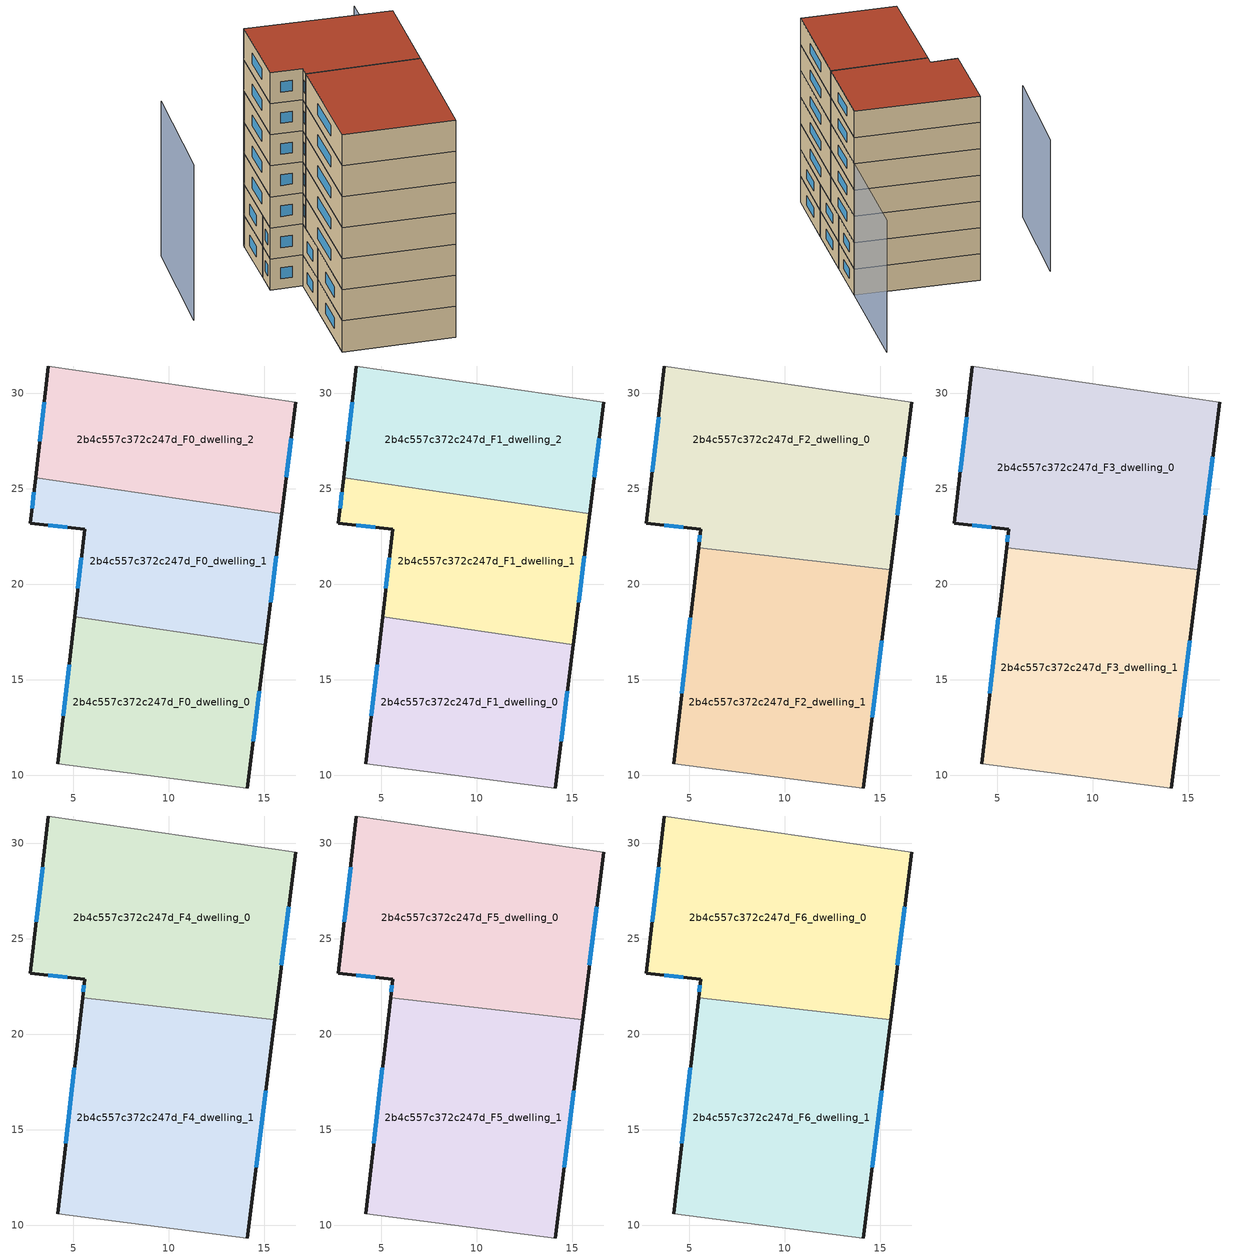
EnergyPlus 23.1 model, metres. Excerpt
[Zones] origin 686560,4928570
2b4c557c372c247d_F0_dwelling_0
 floor ground (EU_floor_Construction): 15.04,16.83 14.1,9.34 4.18,10.62 5.06,18.29 z0
 wall outside (EU_wall_Construction): 5.06,18.29 4.18,10.62 / 14.1,9.34 15.04,16.83 z0:3
 wall adiabatic (EU_wall_Construction): 4.18,10.62 14.1,9.34 z0:3
 wall to 2b4c557c372c247d_F0_dwelling_1 (EU_wall_Construction): 15.04,16.83 5.06,18.29 z0:3
 window (EU_Window_Construction): 4.78,15.8 4.47,13.11 / 14.41,11.78 14.74,14.39 z0.98:2.02
2b4c557c372c247d_F0_dwelling_1
 floor ground (EU_floor_Construction): 15.9,23.7 15.04,16.83 5.06,18.29 5.59,22.89 2.75,23.21 3.02,25.59 z0
 wall outside (EU_wall_Construction): 15.04,16.83 15.9,23.7 / 3.02,25.59 2.75,23.21 5.59,22.89 5.06,18.29 z0:3
 wall to 2b4c557c372c247d_F0_dwelling_2 (EU_wall_Construction): 15.9,23.7 3.02,25.59 z0:3
 window (EU_Window_Construction): 15.32,19.06 15.62,21.47 / 5.42,21.39 5.24,19.79 / 3.68,23.1 4.67,22.99 / 2.94,24.81 2.84,23.98 z0.98:2.02
2b4c557c372c247d_F0_dwelling_2
 floor ground (EU_floor_Construction): 16.63,29.54 15.9,23.7 3.02,25.59 3.69,31.43 z0
 wall outside (EU_wall_Construction): 3.69,31.43 3.02,25.59 / 15.9,23.7 16.63,29.54 z0:3
 wall adiabatic (EU_wall_Construction): 16.63,29.54 3.69,31.43 z0:3
 window (EU_Window_Construction): 3.47,29.53 3.24,27.49 / 16.14,25.6 16.39,27.64 z0.98:2.02
2b4c557c372c247d_F1_dwelling_0
 floor to 2b4c557c372c247d_F0_dwelling_0 (EU_floor_Construction): 15.04,16.83 14.1,9.34 4.18,10.62 5.06,18.29 z3
 wall outside (EU_wall_Construction): 5.06,18.29 4.18,10.62 / 14.1,9.34 15.04,16.83 z3:6
 wall adiabatic (EU_wall_Construction): 4.18,10.62 14.1,9.34 z3:6
 wall to 2b4c557c372c247d_F1_dwelling_1 (EU_wall_Construction): 15.04,16.83 5.06,18.29 z3:6
 window (EU_Window_Construction): 4.78,15.8 4.47,13.11 / 14.41,11.78 14.74,14.39 z3.98:5.02
2b4c557c372c247d_F1_dwelling_1
 floor to 2b4c557c372c247d_F0_dwelling_1 (EU_floor_Construction): 15.9,23.7 15.04,16.83 5.06,18.29 5.59,22.89 2.75,23.21 3.02,25.59 z3
 wall outside (EU_wall_Construction): 15.04,16.83 15.9,23.7 / 3.02,25.59 2.75,23.21 5.59,22.89 5.06,18.29 z3:6
 wall to 2b4c557c372c247d_F1_dwelling_2 (EU_wall_Construction): 15.9,23.7 3.02,25.59 z3:6
 window (EU_Window_Construction): 15.32,19.06 15.62,21.47 / 5.42,21.39 5.24,19.79 / 3.68,23.1 4.67,22.99 / 2.94,24.81 2.84,23.98 z3.98:5.02
2b4c557c372c247d_F1_dwelling_2
 floor to 2b4c557c372c247d_F0_dwelling_2 (EU_floor_Construction): 16.63,29.54 15.9,23.7 3.02,25.59 3.69,31.43 z3
 wall outside (EU_wall_Construction): 3.69,31.43 3.02,25.59 / 15.9,23.7 16.63,29.54 z3:6
 wall adiabatic (EU_wall_Construction): 16.63,29.54 3.69,31.43 z3:6
 window (EU_Window_Construction): 3.47,29.53 3.24,27.49 / 16.14,25.6 16.39,27.64 z3.98:5.02
2b4c557c372c247d_F2_dwelling_0
 floor to 2b4c557c372c247d_F1_dwelling_2 (EU_floor_Construction): 16.63,29.54 15.9,23.7 3.02,25.59 3.69,31.43 z6
 floor to 2b4c557c372c247d_F1_dwelling_1 (EU_floor_Construction): 15.9,23.7 15.53,20.76 5.48,21.91 5.59,22.89 2.75,23.21 3.02,25.59 z6
 wall outside (EU_wall_Construction): 15.53,20.76 16.63,29.54 / 3.69,31.43 2.75,23.21 5.59,22.89 5.48,21.91 z6:9
 wall adiabatic (EU_wall_Construction): 16.63,29.54 3.69,31.43 z6:9
 wall to 2b4c557c372c247d_F2_dwelling_1 (EU_wall_Construction): 5.48,21.91 15.53,20.76 z6:9
 window (EU_Window_Construction): 15.89,23.61 16.27,26.68 / 5.56,22.57 5.52,22.23 / 3.68,23.1 4.67,22.99 / 3.39,28.75 3.06,25.88 z6.98:8.02
2b4c557c372c247d_F2_dwelling_1
 floor to 2b4c557c372c247d_F1_dwelling_0 (EU_floor_Construction): 15.04,16.83 14.1,9.34 4.18,10.62 5.06,18.29 z6
 floor to 2b4c557c372c247d_F1_dwelling_1 (EU_floor_Construction): 15.53,20.76 15.04,16.83 5.06,18.29 5.48,21.91 z6
 wall outside (EU_wall_Construction): 14.1,9.34 15.53,20.76 / 5.48,21.91 4.18,10.62 z6:9
 wall adiabatic (EU_wall_Construction): 4.18,10.62 14.1,9.34 z6:9
 window (EU_Window_Construction): 14.57,13.05 15.07,17.04 / 5.06,18.24 4.6,14.29 z6.98:8.02
2b4c557c372c247d_F3_dwelling_0
 floor to 2b4c557c372c247d_F2_dwelling_0 (EU_floor_Construction): 16.63,29.54 15.53,20.76 5.48,21.91 5.59,22.89 2.75,23.21 3.69,31.43 z9
 wall outside (EU_wall_Construction): 15.53,20.76 16.63,29.54 / 3.69,31.43 2.75,23.21 5.59,22.89 5.48,21.91 z9:12
 wall adiabatic (EU_wall_Construction): 16.63,29.54 3.69,31.43 z9:12
 wall to 2b4c557c372c247d_F3_dwelling_1 (EU_wall_Construction): 5.48,21.91 15.53,20.76 z9:12
 window (EU_Window_Construction): 15.89,23.61 16.27,26.68 / 5.56,22.57 5.52,22.23 / 3.68,23.1 4.67,22.99 / 3.39,28.75 3.06,25.88 z9.98:11.02
2b4c557c372c247d_F3_dwelling_1
 floor to 2b4c557c372c247d_F2_dwelling_1 (EU_floor_Construction): 15.53,20.76 14.1,9.34 4.18,10.62 5.48,21.91 z9
 wall outside (EU_wall_Construction): 14.1,9.34 15.53,20.76 / 5.48,21.91 4.18,10.62 z9:12
 wall adiabatic (EU_wall_Construction): 4.18,10.62 14.1,9.34 z9:12
 window (EU_Window_Construction): 14.57,13.05 15.07,17.04 / 5.06,18.24 4.6,14.29 z9.98:11.02
2b4c557c372c247d_F4_dwelling_0
 floor to 2b4c557c372c247d_F3_dwelling_0 (EU_floor_Construction): 16.63,29.54 15.53,20.76 5.48,21.91 5.59,22.89 2.75,23.21 3.69,31.43 z12
 wall outside (EU_wall_Construction): 15.53,20.76 16.63,29.54 / 3.69,31.43 2.75,23.21 5.59,22.89 5.48,21.91 z12:15
 wall adiabatic (EU_wall_Construction): 16.63,29.54 3.69,31.43 z12:15
 wall to 2b4c557c372c247d_F4_dwelling_1 (EU_wall_Construction): 5.48,21.91 15.53,20.76 z12:15
 window (EU_Window_Construction): 15.89,23.61 16.27,26.68 / 5.56,22.57 5.52,22.23 / 3.68,23.1 4.67,22.99 / 3.39,28.75 3.06,25.88 z12.98:14.02
2b4c557c372c247d_F4_dwelling_1
 floor to 2b4c557c372c247d_F3_dwelling_1 (EU_floor_Construction): 15.53,20.76 14.1,9.34 4.18,10.62 5.48,21.91 z12
 wall outside (EU_wall_Construction): 14.1,9.34 15.53,20.76 / 5.48,21.91 4.18,10.62 z12:15
 wall adiabatic (EU_wall_Construction): 4.18,10.62 14.1,9.34 z12:15
 window (EU_Window_Construction): 14.57,13.05 15.07,17.04 / 5.06,18.24 4.6,14.29 z12.98:14.02
2b4c557c372c247d_F5_dwelling_0
 floor to 2b4c557c372c247d_F4_dwelling_0 (EU_floor_Construction): 16.63,29.54 15.53,20.76 5.48,21.91 5.59,22.89 2.75,23.21 3.69,31.43 z15
 wall outside (EU_wall_Construction): 15.53,20.76 16.63,29.54 / 3.69,31.43 2.75,23.21 5.59,22.89 5.48,21.91 z15:18
 wall adiabatic (EU_wall_Construction): 16.63,29.54 3.69,31.43 z15:18
 wall to 2b4c557c372c247d_F5_dwelling_1 (EU_wall_Construction): 5.48,21.91 15.53,20.76 z15:18
 window (EU_Window_Construction): 15.89,23.61 16.27,26.68 / 5.56,22.57 5.52,22.23 / 3.68,23.1 4.67,22.99 / 3.39,28.75 3.06,25.88 z15.98:17.02
2b4c557c372c247d_F5_dwelling_1
 floor to 2b4c557c372c247d_F4_dwelling_1 (EU_floor_Construction): 15.53,20.76 14.1,9.34 4.18,10.62 5.48,21.91 z15
 wall outside (EU_wall_Construction): 14.1,9.34 15.53,20.76 / 5.48,21.91 4.18,10.62 z15:18
 wall adiabatic (EU_wall_Construction): 4.18,10.62 14.1,9.34 z15:18
 window (EU_Window_Construction): 14.57,13.05 15.07,17.04 / 5.06,18.24 4.6,14.29 z15.98:17.02
2b4c557c372c247d_F6_dwelling_0
 floor to 2b4c557c372c247d_F5_dwelling_0 (EU_floor_Construction): 16.63,29.54 15.53,20.76 5.48,21.91 5.59,22.89 2.75,23.21 3.69,31.43 z18
 wall outside (EU_wall_Construction): 15.53,20.76 16.63,29.54 / 3.69,31.43 2.75,23.21 5.59,22.89 5.48,21.91 z18:21
 wall adiabatic (EU_wall_Construction): 16.63,29.54 3.69,31.43 z18:21
 wall to 2b4c557c372c247d_F6_dwelling_1 (EU_wall_Construction): 5.48,21.91 15.53,20.76 z18:21
 window (EU_Window_Construction): 15.89,23.61 16.27,26.68 / 5.56,22.57 5.52,22.23 / 3.68,23.1 4.67,22.99 / 3.39,28.75 3.06,25.88 z18.98:20.02
 roof outside (EU_roof_Construction): 15.53,20.76 16.63,29.54 3.69,31.43 2.75,23.21 5.59,22.89 5.48,21.91 z21
2b4c557c372c247d_F6_dwelling_1
 floor to 2b4c557c372c247d_F5_dwelling_1 (EU_floor_Construction): 15.53,20.76 14.1,9.34 4.18,10.62 5.48,21.91 z18
 wall outside (EU_wall_Construction): 14.1,9.34 15.53,20.76 / 5.48,21.91 4.18,10.62 z18:21
 wall adiabatic (EU_wall_Construction): 4.18,10.62 14.1,9.34 z18:21
 window (EU_Window_Construction): 14.57,13.05 15.07,17.04 / 5.06,18.24 4.6,14.29 z18.98:20.02
 roof outside (EU_roof_Construction): 14.1,9.34 15.53,20.76 5.48,21.91 4.18,10.62 z21
shading: 18.18,41.84 16.63,29.54 / 16.63,29.54 3.63,31.18 / -3.52,32.38 -5.33,20.73 z0:15
[Building]
EU S2 Campaign: North Axis=0; Terrain=City; Solar Distribution=FullExterior
[Site:Location]
Bologna: Latitude=44.5; Longitude=11.25; Time Zone=1; Elevation=37
[SizingPeriod:WeatherFileDays]
AnnualSizingPeriod: Begin Month=1; Begin Day of Month=1; End Month=12; End Day of Month=31; Day of Week for Start Day=Monday; Use Weather File Daylight Saving Period=No; Use Weather File Rain and Snow Indicators=No
[MATERIAL]
EU_InternalMass_Material: Roughness=MediumRough; Thickness=0.1; Conductivity=1; Density=1800; Specific Heat=900; Thermal Absorptance=0.9; Solar Absorptance=0.7; Visible Absorptance=0.7
[MATERIAL:NOMASS] Roughness=MediumRough; Thermal Absorptance=0.9; Solar Absorptance=0.7; Visible Absorptance=0.7
Name | Thermal Resistance
EU_wall_NoMass | 0.905828
EU_roof_NoMass | 0.37593
EU_floor_NoMass | 0.67114
[WINDOWMATERIAL:SIMPLEGLAZINGSYSTEM]
EU_Window_SimpleGlazing: UFactor=4.52486; Solar Heat Gain Coefficient=0.85; Visible Transmittance=0.85
[CONSTRUCTION]
EU_wall_Construction: EU_wall_NoMass
EU_roof_Construction: EU_roof_NoMass
EU_floor_Construction: EU_floor_NoMass
EU_InternalMass_Construction: EU_InternalMass_Material
EU_Window_Construction: EU_Window_SimpleGlazing
[ZONE] Type=1; Multiplier=1; Ceiling Height=autocalculate; Floor Area=autocalculate; Part of Total Floor Area=Yes
Name | Volume
2b4c557c372c247d_F0_dwelling_0; 2b4c557c372c247d_F1_dwelling_0 | 230.139
2b4c557c372c247d_F2_dwelling_0; 2b4c557c372c247d_F3_dwelling_0; 2b4c557c372c247d_F4_dwelling_0; 2b4c557c372c247d_F5_dwelling_0; 2b4c557c372c247d_F6_dwelling_0 | 345.19
2b4c557c372c247d_F0_dwelling_1; 2b4c557c372c247d_F1_dwelling_1 | 230.123
2b4c557c372c247d_F2_dwelling_1; 2b4c557c372c247d_F3_dwelling_1; 2b4c557c372c247d_F4_dwelling_1; 2b4c557c372c247d_F5_dwelling_1; 2b4c557c372c247d_F6_dwelling_1 | 345.179
2b4c557c372c247d_F0_dwelling_2; 2b4c557c372c247d_F1_dwelling_2 | 230.142
[INTERNALMASS] Construction=EU_InternalMass_Construction
Name | Zone or ZoneList | Surface Area
2b4c557c372c247d_F0_dwelling_0_EU_InternalMass | 2b4c557c372c247d_F0_dwelling_0 | 76.7131
2b4c557c372c247d_F0_dwelling_1_EU_InternalMass | 2b4c557c372c247d_F0_dwelling_1 | 76.7081
2b4c557c372c247d_F0_dwelling_2_EU_InternalMass | 2b4c557c372c247d_F0_dwelling_2 | 76.7138
2b4c557c372c247d_F1_dwelling_0_EU_InternalMass | 2b4c557c372c247d_F1_dwelling_0 | 76.7131
2b4c557c372c247d_F1_dwelling_1_EU_InternalMass | 2b4c557c372c247d_F1_dwelling_1 | 76.7081
2b4c557c372c247d_F1_dwelling_2_EU_InternalMass | 2b4c557c372c247d_F1_dwelling_2 | 76.7138
2b4c557c372c247d_F2_dwelling_0_EU_InternalMass | 2b4c557c372c247d_F2_dwelling_0 | 115.063
2b4c557c372c247d_F2_dwelling_1_EU_InternalMass | 2b4c557c372c247d_F2_dwelling_1 | 115.06
2b4c557c372c247d_F3_dwelling_0_EU_InternalMass | 2b4c557c372c247d_F3_dwelling_0 | 115.063
2b4c557c372c247d_F3_dwelling_1_EU_InternalMass | 2b4c557c372c247d_F3_dwelling_1 | 115.06
2b4c557c372c247d_F4_dwelling_0_EU_InternalMass | 2b4c557c372c247d_F4_dwelling_0 | 115.063
2b4c557c372c247d_F4_dwelling_1_EU_InternalMass | 2b4c557c372c247d_F4_dwelling_1 | 115.06
2b4c557c372c247d_F5_dwelling_0_EU_InternalMass | 2b4c557c372c247d_F5_dwelling_0 | 115.063
2b4c557c372c247d_F5_dwelling_1_EU_InternalMass | 2b4c557c372c247d_F5_dwelling_1 | 115.06
2b4c557c372c247d_F6_dwelling_0_EU_InternalMass | 2b4c557c372c247d_F6_dwelling_0 | 115.063
2b4c557c372c247d_F6_dwelling_1_EU_InternalMass | 2b4c557c372c247d_F6_dwelling_1 | 115.06
[OTHEREQUIPMENT] Fuel Type=Electricity; Design Level Calculation Method=Watts/Area; Power per Zone Floor Area=1; Fraction Latent=0; Fraction Radiant=0; Fraction Lost=0; Carbon Dioxide Generation Rate=0; EndUse Subcategory=EU_Step8_InternalGains
Name | Zone or ZoneList or Space or SpaceList | Schedule
EU_Step8_InternalGain_2b4c557c372c247d_F0_dwelling_0_f000 | 2b4c557c372c247d_F0_dwelling_0 | EU_Step8_GainSchedule_2b4c557c372c247d_F0_dwelling_0_f000
EU_Step8_InternalGain_2b4c557c372c247d_F0_dwelling_1_f000 | 2b4c557c372c247d_F0_dwelling_1 | EU_Step8_GainSchedule_2b4c557c372c247d_F0_dwelling_1_f000
EU_Step8_InternalGain_2b4c557c372c247d_F0_dwelling_2_f000 | 2b4c557c372c247d_F0_dwelling_2 | EU_Step8_GainSchedule_2b4c557c372c247d_F0_dwelling_2_f000
EU_Step8_InternalGain_2b4c557c372c247d_F1_dwelling_0_f000 | 2b4c557c372c247d_F1_dwelling_0 | EU_Step8_GainSchedule_2b4c557c372c247d_F1_dwelling_0_f000
EU_Step8_InternalGain_2b4c557c372c247d_F1_dwelling_1_f000 | 2b4c557c372c247d_F1_dwelling_1 | EU_Step8_GainSchedule_2b4c557c372c247d_F1_dwelling_1_f000
EU_Step8_InternalGain_2b4c557c372c247d_F1_dwelling_2_f000 | 2b4c557c372c247d_F1_dwelling_2 | EU_Step8_GainSchedule_2b4c557c372c247d_F1_dwelling_2_f000
EU_Step8_InternalGain_2b4c557c372c247d_F2_dwelling_0_f000 | 2b4c557c372c247d_F2_dwelling_0 | EU_Step8_GainSchedule_2b4c557c372c247d_F2_dwelling_0_f000
EU_Step8_InternalGain_2b4c557c372c247d_F2_dwelling_1_f000 | 2b4c557c372c247d_F2_dwelling_1 | EU_Step8_GainSchedule_2b4c557c372c247d_F2_dwelling_1_f000
EU_Step8_InternalGain_2b4c557c372c247d_F3_dwelling_0_f000 | 2b4c557c372c247d_F3_dwelling_0 | EU_Step8_GainSchedule_2b4c557c372c247d_F3_dwelling_0_f000
EU_Step8_InternalGain_2b4c557c372c247d_F3_dwelling_1_f000 | 2b4c557c372c247d_F3_dwelling_1 | EU_Step8_GainSchedule_2b4c557c372c247d_F3_dwelling_1_f000
EU_Step8_InternalGain_2b4c557c372c247d_F4_dwelling_0_f000 | 2b4c557c372c247d_F4_dwelling_0 | EU_Step8_GainSchedule_2b4c557c372c247d_F4_dwelling_0_f000
EU_Step8_InternalGain_2b4c557c372c247d_F4_dwelling_1_f000 | 2b4c557c372c247d_F4_dwelling_1 | EU_Step8_GainSchedule_2b4c557c372c247d_F4_dwelling_1_f000
EU_Step8_InternalGain_2b4c557c372c247d_F5_dwelling_0_f000 | 2b4c557c372c247d_F5_dwelling_0 | EU_Step8_GainSchedule_2b4c557c372c247d_F5_dwelling_0_f000
EU_Step8_InternalGain_2b4c557c372c247d_F5_dwelling_1_f000 | 2b4c557c372c247d_F5_dwelling_1 | EU_Step8_GainSchedule_2b4c557c372c247d_F5_dwelling_1_f000
EU_Step8_InternalGain_2b4c557c372c247d_F6_dwelling_0_f000 | 2b4c557c372c247d_F6_dwelling_0 | EU_Step8_GainSchedule_2b4c557c372c247d_F6_dwelling_0_f000
EU_Step8_InternalGain_2b4c557c372c247d_F6_dwelling_1_f000 | 2b4c557c372c247d_F6_dwelling_1 | EU_Step8_GainSchedule_2b4c557c372c247d_F6_dwelling_1_f000
[ZONEVENTILATION:DESIGNFLOWRATE] Schedule=EU_AlwaysOn; Design Flow Rate Calculation Method=AirChanges/Hour; Air Changes per Hour=0.73129; Ventilation Type=Natural; Fan Pressure Rise=0; Fan Total Efficiency=1; Constant Term Coefficient=1; Temperature Term Coefficient=0; Velocity Term Coefficient=0; Velocity Squared Term Coefficient=0; Minimum Indoor Temperature=-100; Maximum Indoor Temperature=100; Delta Temperature=-100; Minimum Outdoor Temperature=-100; Maximum Outdoor Temperature=100; Maximum Wind Speed=40
Name | Zone or ZoneList or Space or SpaceList
EU_ConstantAir_2b4c557c372c247d_F0_dwelling_0 | 2b4c557c372c247d_F0_dwelling_0
EU_ConstantAir_2b4c557c372c247d_F0_dwelling_1 | 2b4c557c372c247d_F0_dwelling_1
EU_ConstantAir_2b4c557c372c247d_F0_dwelling_2 | 2b4c557c372c247d_F0_dwelling_2
EU_ConstantAir_2b4c557c372c247d_F1_dwelling_0 | 2b4c557c372c247d_F1_dwelling_0
EU_ConstantAir_2b4c557c372c247d_F1_dwelling_1 | 2b4c557c372c247d_F1_dwelling_1
EU_ConstantAir_2b4c557c372c247d_F1_dwelling_2 | 2b4c557c372c247d_F1_dwelling_2
EU_ConstantAir_2b4c557c372c247d_F2_dwelling_0 | 2b4c557c372c247d_F2_dwelling_0
EU_ConstantAir_2b4c557c372c247d_F2_dwelling_1 | 2b4c557c372c247d_F2_dwelling_1
EU_ConstantAir_2b4c557c372c247d_F3_dwelling_0 | 2b4c557c372c247d_F3_dwelling_0
EU_ConstantAir_2b4c557c372c247d_F3_dwelling_1 | 2b4c557c372c247d_F3_dwelling_1
EU_ConstantAir_2b4c557c372c247d_F4_dwelling_0 | 2b4c557c372c247d_F4_dwelling_0
EU_ConstantAir_2b4c557c372c247d_F4_dwelling_1 | 2b4c557c372c247d_F4_dwelling_1
EU_ConstantAir_2b4c557c372c247d_F5_dwelling_0 | 2b4c557c372c247d_F5_dwelling_0
EU_ConstantAir_2b4c557c372c247d_F5_dwelling_1 | 2b4c557c372c247d_F5_dwelling_1
EU_ConstantAir_2b4c557c372c247d_F6_dwelling_0 | 2b4c557c372c247d_F6_dwelling_0
EU_ConstantAir_2b4c557c372c247d_F6_dwelling_1 | 2b4c557c372c247d_F6_dwelling_1
[HVACTEMPLATE:THERMOSTAT] Constant Heating Setpoint=20; Constant Cooling Setpoint=50
EU_HeatOnly_2b4c557c372c247d_F0_dwelling_0; EU_HeatOnly_2b4c557c372c247d_F0_dwelling_1; EU_HeatOnly_2b4c557c372c247d_F0_dwelling_2; EU_HeatOnly_2b4c557c372c247d_F1_dwelling_0; EU_HeatOnly_2b4c557c372c247d_F1_dwelling_1; EU_HeatOnly_2b4c557c372c247d_F1_dwelling_2; EU_HeatOnly_2b4c557c372c247d_F2_dwelling_0; EU_HeatOnly_2b4c557c372c247d_F2_dwelling_1; EU_HeatOnly_2b4c557c372c247d_F3_dwelling_0; EU_HeatOnly_2b4c557c372c247d_F3_dwelling_1; EU_HeatOnly_2b4c557c372c247d_F4_dwelling_0; EU_HeatOnly_2b4c557c372c247d_F4_dwelling_1; EU_HeatOnly_2b4c557c372c247d_F5_dwelling_0; EU_HeatOnly_2b4c557c372c247d_F5_dwelling_1; EU_HeatOnly_2b4c557c372c247d_F6_dwelling_0; EU_HeatOnly_2b4c557c372c247d_F6_dwelling_1
[HVACTEMPLATE:ZONE:IDEALLOADSAIRSYSTEM] System Availability Schedule=EU_AlwaysOn; Maximum Heating Supply Air Temperature=50; Minimum Cooling Supply Air Temperature=13; Maximum Heating Supply Air Humidity Ratio=0.0156; Minimum Cooling Supply Air Humidity Ratio=0.0077; Heating Limit=NoLimit; Cooling Limit=NoLimit; Heating Availability Schedule=EU_AlwaysOn; Cooling Availability Schedule=EU_CoolingOff; Dehumidification Control Type=ConstantSensibleHeatRatio; Cooling Sensible Heat Ratio=0.7; Dehumidification Setpoint=60; Humidification Control Type=None; Humidification Setpoint=30; Outdoor Air Method=None; Outdoor Air Flow Rate per Person=0.00944; Outdoor Air Flow Rate per Zone Floor Area=0; Outdoor Air Flow Rate per Zone=0; Demand Controlled Ventilation Type=None; Outdoor Air Economizer Type=NoEconomizer; Heat Recovery Type=None; Sensible Heat Recovery Effectiveness=0.7; Latent Heat Recovery Effectiveness=0.65
Name | Template Thermostat
2b4c557c372c247d_F0_dwelling_0 | EU_HeatOnly_2b4c557c372c247d_F0_dwelling_0
2b4c557c372c247d_F0_dwelling_1 | EU_HeatOnly_2b4c557c372c247d_F0_dwelling_1
2b4c557c372c247d_F0_dwelling_2 | EU_HeatOnly_2b4c557c372c247d_F0_dwelling_2
2b4c557c372c247d_F1_dwelling_0 | EU_HeatOnly_2b4c557c372c247d_F1_dwelling_0
2b4c557c372c247d_F1_dwelling_1 | EU_HeatOnly_2b4c557c372c247d_F1_dwelling_1
2b4c557c372c247d_F1_dwelling_2 | EU_HeatOnly_2b4c557c372c247d_F1_dwelling_2
2b4c557c372c247d_F2_dwelling_0 | EU_HeatOnly_2b4c557c372c247d_F2_dwelling_0
2b4c557c372c247d_F2_dwelling_1 | EU_HeatOnly_2b4c557c372c247d_F2_dwelling_1
2b4c557c372c247d_F3_dwelling_0 | EU_HeatOnly_2b4c557c372c247d_F3_dwelling_0
2b4c557c372c247d_F3_dwelling_1 | EU_HeatOnly_2b4c557c372c247d_F3_dwelling_1
2b4c557c372c247d_F4_dwelling_0 | EU_HeatOnly_2b4c557c372c247d_F4_dwelling_0
2b4c557c372c247d_F4_dwelling_1 | EU_HeatOnly_2b4c557c372c247d_F4_dwelling_1
2b4c557c372c247d_F5_dwelling_0 | EU_HeatOnly_2b4c557c372c247d_F5_dwelling_0
2b4c557c372c247d_F5_dwelling_1 | EU_HeatOnly_2b4c557c372c247d_F5_dwelling_1
2b4c557c372c247d_F6_dwelling_0 | EU_HeatOnly_2b4c557c372c247d_F6_dwelling_0
2b4c557c372c247d_F6_dwelling_1 | EU_HeatOnly_2b4c557c372c247d_F6_dwelling_1
[SIZING:ZONE] Zone Cooling Design Supply Air Temperature Input Method=SupplyAirTemperature; Zone Cooling Design Supply Air Temperature=13; Zone Heating Design Supply Air Temperature Input Method=SupplyAirTemperature; Zone Heating Design Supply Air Temperature=50; Zone Cooling Design Supply Air Humidity Ratio=0.008; Zone Heating Design Supply Air Humidity Ratio=0.008; Cooling Design Air Flow Method=DesignDay; Cooling Design Air Flow Rate=0; Cooling Minimum Air Flow per Zone Floor Area=0.000762; Cooling Minimum Air Flow=0; Cooling Minimum Air Flow Fraction=0.2; Heating Design Air Flow Method=DesignDay; Heating Design Air Flow Rate=0; Heating Maximum Air Flow per Zone Floor Area=0.002032; Heating Maximum Air Flow=0.141576; Heating Maximum Air Flow Fraction=0.3; Account for Dedicated Outdoor Air System=No; Dedicated Outdoor Air System Control Strategy=NeutralSupplyAir; Dedicated Outdoor Air Low Setpoint Temperature for Design=autosize; Dedicated Outdoor Air High Setpoint Temperature for Design=autosize; Zone Load Sizing Method=Sensible Load Only No Latent Load; Zone Latent Cooling Design Supply Air Humidity Ratio Input Method=HumidityRatioDifference; Zone Cooling Design Supply Air Humidity Ratio Difference=0.005; Zone Latent Heating Design Supply Air Humidity Ratio Input Method=HumidityRatioDifference; Zone Humidification Design Supply Air Humidity Ratio Difference=0.005
2b4c557c372c247d_F0_dwelling_0; 2b4c557c372c247d_F0_dwelling_1; 2b4c557c372c247d_F0_dwelling_2; 2b4c557c372c247d_F1_dwelling_0; 2b4c557c372c247d_F1_dwelling_1; 2b4c557c372c247d_F1_dwelling_2; 2b4c557c372c247d_F2_dwelling_0; 2b4c557c372c247d_F2_dwelling_1; 2b4c557c372c247d_F3_dwelling_0; 2b4c557c372c247d_F3_dwelling_1; 2b4c557c372c247d_F4_dwelling_0; 2b4c557c372c247d_F4_dwelling_1; 2b4c557c372c247d_F5_dwelling_0; 2b4c557c372c247d_F5_dwelling_1; 2b4c557c372c247d_F6_dwelling_0; 2b4c557c372c247d_F6_dwelling_1
[SCHEDULE:CONSTANT]
Name | Hourly Value
EU_AlwaysOn | 1
EU_CoolingOff | 0
[SCHEDULE:FILE] Column Number=1; Rows to Skip at Top=0; Number of Hours of Data=8760; Column Separator=Comma; Interpolate to Timestep=No; Minutes per Item=60; Adjust Schedule for Daylight Savings=Yes
Name | File
EU_Step8_GainSchedule_2b4c557c372c247d_F0_dwelling_0_f000 | ../../schedules/2b4c557c372c247d/2b4c557c372c247d_F0_dwelling_0_f000_gain.csv
EU_Step8_GainSchedule_2b4c557c372c247d_F0_dwelling_1_f000 | ../../schedules/2b4c557c372c247d/2b4c557c372c247d_F0_dwelling_1_f000_gain.csv
EU_Step8_GainSchedule_2b4c557c372c247d_F0_dwelling_2_f000 | ../../schedules/2b4c557c372c247d/2b4c557c372c247d_F0_dwelling_2_f000_gain.csv
EU_Step8_GainSchedule_2b4c557c372c247d_F1_dwelling_0_f000 | ../../schedules/2b4c557c372c247d/2b4c557c372c247d_F1_dwelling_0_f000_gain.csv
EU_Step8_GainSchedule_2b4c557c372c247d_F1_dwelling_1_f000 | ../../schedules/2b4c557c372c247d/2b4c557c372c247d_F1_dwelling_1_f000_gain.csv
EU_Step8_GainSchedule_2b4c557c372c247d_F1_dwelling_2_f000 | ../../schedules/2b4c557c372c247d/2b4c557c372c247d_F1_dwelling_2_f000_gain.csv
EU_Step8_GainSchedule_2b4c557c372c247d_F2_dwelling_0_f000 | ../../schedules/2b4c557c372c247d/2b4c557c372c247d_F2_dwelling_0_f000_gain.csv
EU_Step8_GainSchedule_2b4c557c372c247d_F2_dwelling_1_f000 | ../../schedules/2b4c557c372c247d/2b4c557c372c247d_F2_dwelling_1_f000_gain.csv
EU_Step8_GainSchedule_2b4c557c372c247d_F3_dwelling_0_f000 | ../../schedules/2b4c557c372c247d/2b4c557c372c247d_F3_dwelling_0_f000_gain.csv
EU_Step8_GainSchedule_2b4c557c372c247d_F3_dwelling_1_f000 | ../../schedules/2b4c557c372c247d/2b4c557c372c247d_F3_dwelling_1_f000_gain.csv
EU_Step8_GainSchedule_2b4c557c372c247d_F4_dwelling_0_f000 | ../../schedules/2b4c557c372c247d/2b4c557c372c247d_F4_dwelling_0_f000_gain.csv
EU_Step8_GainSchedule_2b4c557c372c247d_F4_dwelling_1_f000 | ../../schedules/2b4c557c372c247d/2b4c557c372c247d_F4_dwelling_1_f000_gain.csv
EU_Step8_GainSchedule_2b4c557c372c247d_F5_dwelling_0_f000 | ../../schedules/2b4c557c372c247d/2b4c557c372c247d_F5_dwelling_0_f000_gain.csv
EU_Step8_GainSchedule_2b4c557c372c247d_F5_dwelling_1_f000 | ../../schedules/2b4c557c372c247d/2b4c557c372c247d_F5_dwelling_1_f000_gain.csv
EU_Step8_GainSchedule_2b4c557c372c247d_F6_dwelling_0_f000 | ../../schedules/2b4c557c372c247d/2b4c557c372c247d_F6_dwelling_0_f000_gain.csv
EU_Step8_GainSchedule_2b4c557c372c247d_F6_dwelling_1_f000 | ../../schedules/2b4c557c372c247d/2b4c557c372c247d_F6_dwelling_1_f000_gain.csv
